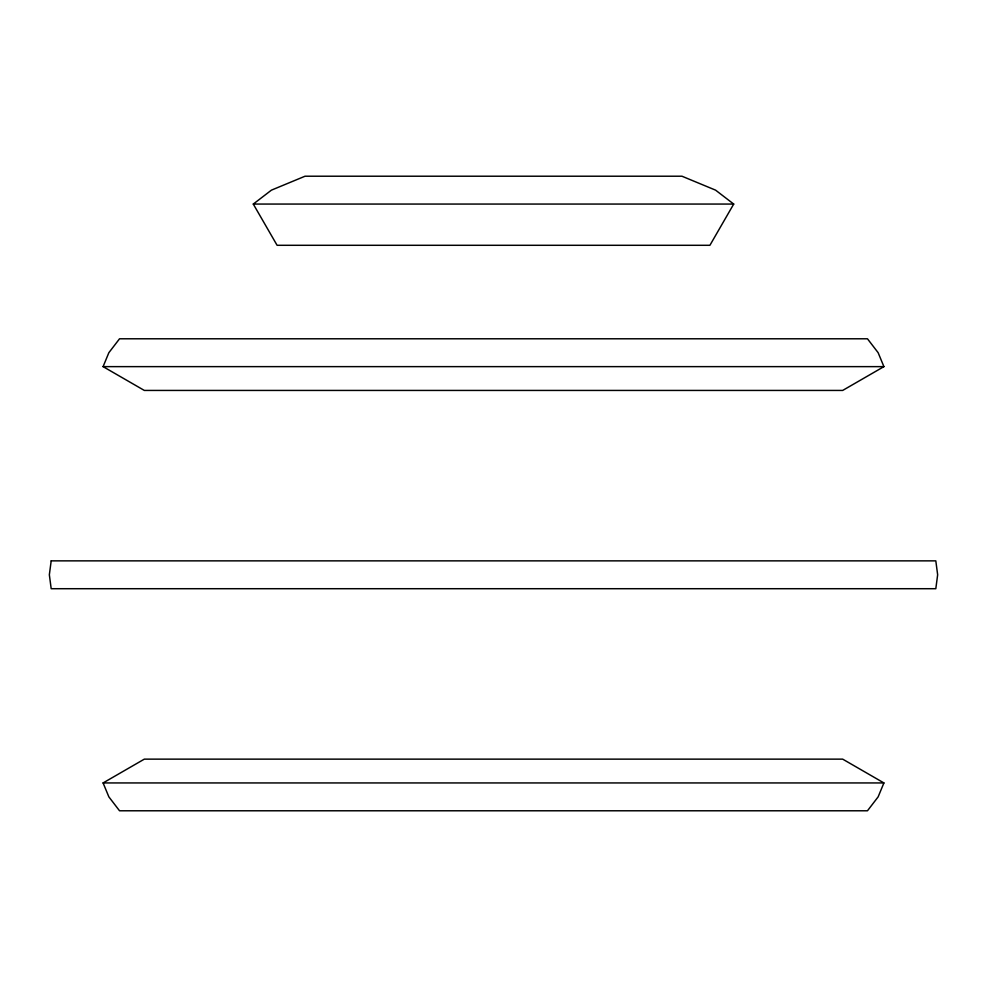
<?xml version="1.0" encoding="UTF-8"?>
<svg xmlns="http://www.w3.org/2000/svg" width="987" height="987" viewBox="0 0 987 987"><rect width="100%" height="100%" fill="white"/><g stroke="black" fill="none" stroke-linecap="round" stroke-linejoin="round"><path stroke-width="1.48" d="M103.092 366.633L108.854 352.704L119.538 338.788L867.462 338.788L878.146 352.704L883.908 366.633L842.676 390.433L144.324 390.433L103.092 366.633L883.908 366.633M883.908 782.938L878.146 796.854L867.462 810.783L119.538 810.783L108.854 796.854L103.092 782.938L144.324 759.139L842.676 759.139L883.908 782.938L103.092 782.938M733.711 204.062L709.912 245.294L277.088 245.294L253.289 204.062L271.425 190.146L305.032 176.217L681.968 176.217L715.575 190.146L733.711 204.062L253.289 204.062M51.188 560.863L49.35 574.779L51.188 588.708L935.812 588.708L937.65 574.779L935.812 560.863L51.188 560.863"/></g></svg>
